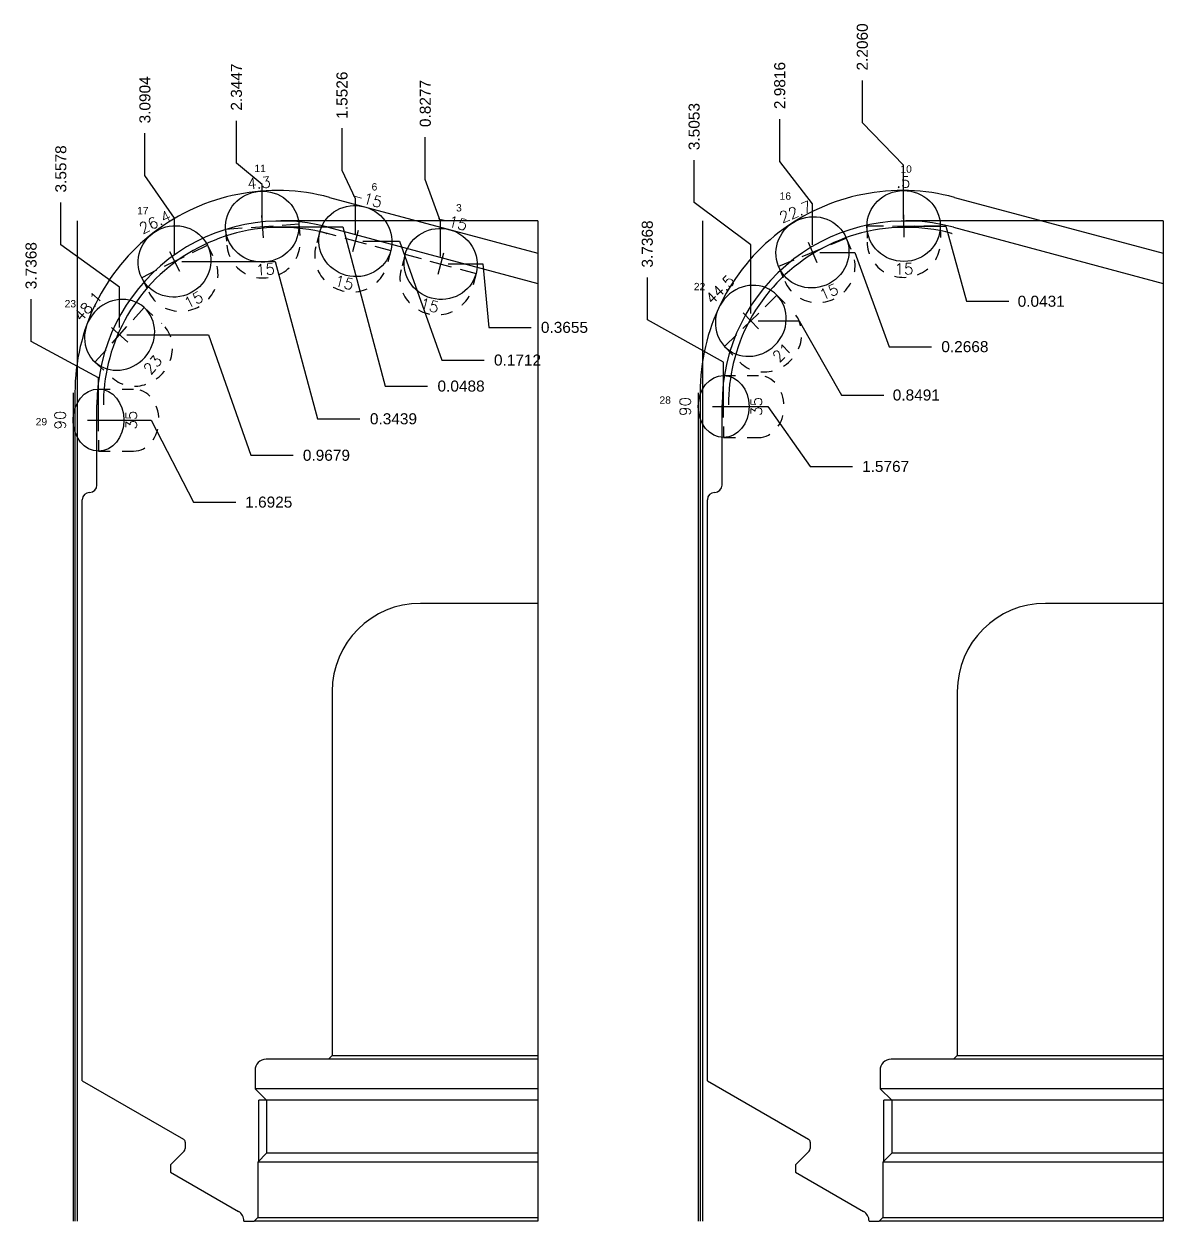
# Model space of a CAD drawing. Header units: inches. Extents: x 104.6 to 187.1, y -21.1 to -6.8.
# Drawn here: x 177.38 to 187.07, y -17.55 to -7.37 of the extents above; entities that cross this region are included whole.
import ezdxf
from ezdxf.enums import TextEntityAlignment as Align

# ---------------------------------------------------------------- set-up
doc = ezdxf.new("R2010")
doc.units = ezdxf.units.IN
doc.header["$MEASUREMENT"] = 0
doc.header["$PDMODE"] = 35
doc.linetypes.add('CENTER2', pattern=[1.125, 0.75, -0.125, 0.125, -0.125])
doc.linetypes.add('HIDDEN2', pattern=[0.1875, 0.125, -0.0625])
doc.layers.get('Defpoints').update_dxf_attribs({"color": 10})
doc.layers.add('Blade_5', color=7, linetype='Continuous', true_color=0x0066cc)
doc.layers.add('Blade_6', color=7, linetype='Continuous', true_color=0xc880f5)
doc.layers.add('CLine', color=5, linetype='CENTER2')
doc.styles.add('RomanS', font='romans')
doc.styles.get("Standard").update_dxf_attribs({"font": 'arial.ttf'})
doc.dimstyles.get("Standard").update_dxf_attribs({"dimtxt": 0.09375, "dimasz": 0.18, "dimexe": 0.18, "dimexo": 0.0625, "dimgap": 0.09, "dimtad": 0, "dimtih": 1, "dimtoh": 1, "dimdec": 4, "dimzin": 0, "dimdsep": 46, "dimtxsty": 'Standard', "dimcen": 0.09, "dimadec": 4, "dimazin": 0, "dimtfac": 1, "dimtdec": 4, "dimtofl": 0, "dimtmove": 0, "dimatfit": 3, "dimfxl": 1, "dimtolj": 1, "dimtzin": 0, "dimarcsym": 0})

# ---------------------------------------------------------------- blocks, each defined once
blk = doc.blocks.new('CMark')
at = {"layer": 'CLine'}
for p, q in [((-0.094, 0), (0.094, 0)), ((0, 0.094), (0, -0.094))]:
    blk.add_line(p, q, dxfattribs=at)
blk = doc.blocks.new('1613@15')
for p, q in [((-0.17, 0), (-0.312, 0)), ((0.171, 0), (0.312, 0))]:
    blk.add_line(p, q)
at = {"color": 8, "linetype": 'HIDDEN2', "ltscale": 0.5}
blk.add_line((-0.312, 0), (-0.312, -0.135), dxfattribs=at)
at = {"color": 8, "linetype": 'HIDDEN2', "ltscale": 0.5, "flags": 128}
blk.add_lwpolyline([(0.312, 0), (0.312, -0.135)], dxfattribs=at)
blk.add_ellipse((0, 0), major_axis=(-0.312, 0), ratio=0.965926, start_param=-3.141592653589793, end_param=3.141592653589793)
at = {"color": 8, "linetype": 'HIDDEN2', "ltscale": 0.5}
blk.add_ellipse((0, -0.135), major_axis=(-0.312, 0), ratio=0.965926, start_param=0, end_param=3.141593, dxfattribs=at)
blk.add_blockref('CMark', (0, 0))
at = {"style": 'RomanS'}
blk.add_text('15', height=0.094, dxfattribs=at).set_placement((0, -0.364), align=Align.MIDDLE_CENTER)
blk.add_attdef('ANG', text='', height=0.094, dxfattribs=at).set_placement((0, 0.298), align=Align.BOTTOM_CENTER)
blk = doc.blocks.new('1613@23')
for p, q in [((-0.17, 0), (-0.313, 0)), ((0.171, 0), (0.312, 0))]:
    blk.add_line(p, q)
at = {"color": 8, "linetype": 'HIDDEN2', "ltscale": 0.5}
blk.add_line((-0.313, 0), (-0.313, -0.203), dxfattribs=at)
at = {"color": 8, "linetype": 'HIDDEN2', "ltscale": 0.5, "flags": 128}
blk.add_lwpolyline([(0.312, 0), (0.312, -0.203)], dxfattribs=at)
blk.add_ellipse((0, 0), major_axis=(-0.312, 0), ratio=0.920512, start_param=3.141593, end_param=9.424778)
at = {"color": 8, "linetype": 'HIDDEN2', "ltscale": 0.5}
blk.add_ellipse((0, -0.203), major_axis=(-0.312, 0), ratio=0.920512, start_param=0, end_param=3.141593, dxfattribs=at)
blk.add_blockref('CMark', (0, 0))
at = {"style": 'RomanS'}
blk.add_text('23', height=0.094, dxfattribs=at).set_placement((-0.001, -0.379), align=Align.MIDDLE_CENTER)
blk.add_attdef('ANG', text='', height=0.094, dxfattribs=at).set_placement((0, 0.287), align=Align.BOTTOM_CENTER)
blk = doc.blocks.new('1313@35')
for p, q in [((-0.17, 0), (-0.265, 0)), ((0.171, 0), (0.264, 0))]:
    blk.add_line(p, q)
at = {"color": 8, "linetype": 'HIDDEN2', "ltscale": 0.5}
blk.add_line((-0.265, 0), (-0.265, -0.298), dxfattribs=at)
at = {"color": 8, "linetype": 'HIDDEN2', "ltscale": 0.5, "flags": 128}
blk.add_lwpolyline([(0.264, 0), (0.264, -0.298)], dxfattribs=at)
blk.add_ellipse((0, 0), major_axis=(0.264, 0), ratio=0.819152)
at = {"color": 8, "linetype": 'HIDDEN2', "ltscale": 0.5}
blk.add_ellipse((0, -0.298), major_axis=(0.264, 0), ratio=0.819152, start_param=3.141593, end_param=6.283185, dxfattribs=at)
blk.add_blockref('CMark', (0, 0))
at = {"style": 'RomanS'}
blk.add_text('35', height=0.094, dxfattribs=at).set_placement((0, -0.279), align=Align.MIDDLE_CENTER)
blk.add_attdef('ANG', text='', height=0.094, dxfattribs=at).set_placement((0, 0.251), align=Align.BOTTOM_CENTER)
blk = doc.blocks.new('1613@21')
for p, q in [((-0.17, 0), (-0.313, 0)), ((0.171, 0), (0.312, 0))]:
    blk.add_line(p, q)
at = {"color": 8, "linetype": 'HIDDEN2', "ltscale": 0.5}
blk.add_line((-0.313, 0), (-0.313, -0.186), dxfattribs=at)
at = {"color": 8, "linetype": 'HIDDEN2', "ltscale": 0.5, "flags": 128}
blk.add_lwpolyline([(0.312, 0), (0.312, -0.186)], dxfattribs=at)
blk.add_ellipse((0, 0), major_axis=(-0.312, 0), ratio=0.933568, start_param=3.141593, end_param=9.424778)
at = {"color": 8, "linetype": 'HIDDEN2', "ltscale": 0.5}
blk.add_ellipse((0, -0.186), major_axis=(-0.312, 0), ratio=0.933568, start_param=0, end_param=3.141593, dxfattribs=at)
blk.add_blockref('CMark', (0, 0))
at = {"style": 'RomanS'}
blk.add_text('21', height=0.094, dxfattribs=at).set_placement((0, -0.377), align=Align.MIDDLE_CENTER)
blk.add_attdef('ANG', text='', height=0.094, dxfattribs=at).set_placement((0, 0.298), align=Align.BOTTOM_CENTER)
blk = doc.blocks.new('*D239')
at = {"layer": 'Blade_5', "color": 0, "lineweight": -2, "transparency": 16777216}
for p, q in [((180.792, -8.694), (180.792, -8.334)), ((180.922, -9.052), (180.792, -8.694)), ((180.922, -9.35), (180.922, -9.052))]:
    blk.add_line(p, q, dxfattribs=at)
at = {"layer": 'Defpoints', "color": 0, "transparency": 16777216}
for p in [(180.792, -8.334), (181.75, -9.047), (180.922, -9.412)]:
    blk.add_point(p, dxfattribs=at)
at = {"layer": 'Blade_5', "color": 0, "transparency": 16777216, "insert": (180.792, -8.049), "char_height": 0.0938, "attachment_point": 5, "rotation": 90}
blk.add_mtext('\\A1;0.8277', dxfattribs=at)
blk = doc.blocks.new('*D240')
at = {"layer": 'Blade_5', "color": 0, "lineweight": -2, "transparency": 16777216}
for p, q in [((180.084, -8.618), (180.084, -8.258)), ((180.197, -8.858), (180.084, -8.618)), ((180.197, -9.156), (180.197, -8.858))]:
    blk.add_line(p, q, dxfattribs=at)
at = {"layer": 'Defpoints', "color": 0, "transparency": 16777216}
for p in [(180.084, -8.258), (181.75, -9.047), (180.197, -9.218)]:
    blk.add_point(p, dxfattribs=at)
at = {"layer": 'Blade_5', "color": 0, "transparency": 16777216, "insert": (180.084, -7.978), "char_height": 0.0938, "attachment_point": 5, "rotation": 90}
blk.add_mtext('\\A1;1.5526', dxfattribs=at)
blk = doc.blocks.new('*D241')
at = {"layer": 'Blade_5', "color": 0, "lineweight": -2, "transparency": 16777216}
for p, q in [((179.186, -8.555), (179.186, -8.195)), ((179.405, -8.736), (179.186, -8.555)), ((179.405, -9.033), (179.405, -8.736))]:
    blk.add_line(p, q, dxfattribs=at)
at = {"layer": 'Defpoints', "color": 0, "transparency": 16777216}
for p in [(179.186, -8.195), (181.75, -9.047), (179.405, -9.096)]:
    blk.add_point(p, dxfattribs=at)
at = {"layer": 'Blade_5', "color": 0, "transparency": 16777216, "insert": (179.186, -7.909), "char_height": 0.0938, "attachment_point": 5, "rotation": 90}
blk.add_mtext('\\A1;2.3447', dxfattribs=at)
blk = doc.blocks.new('*D242')
at = {"layer": 'Blade_5', "color": 0, "lineweight": -2, "transparency": 16777216}
for p, q in [((178.408, -8.662), (178.408, -8.302)), ((178.66, -9.022), (178.408, -8.662)), ((178.66, -9.328), (178.66, -9.022))]:
    blk.add_line(p, q, dxfattribs=at)
at = {"layer": 'Defpoints', "color": 0, "transparency": 16777216}
for p in [(178.408, -8.302), (181.75, -9.047), (178.66, -9.391)]:
    blk.add_point(p, dxfattribs=at)
at = {"layer": 'Blade_5', "color": 0, "transparency": 16777216, "insert": (178.408, -8.018), "char_height": 0.0938, "attachment_point": 5, "rotation": 90}
blk.add_mtext('\\A1;3.0904', dxfattribs=at)
blk = doc.blocks.new('*D243')
at = {"layer": 'Blade_5', "color": 0, "lineweight": -2, "transparency": 16777216}
for p, q in [((177.693, -9.25), (177.693, -8.89)), ((178.192, -9.61), (177.693, -9.25)), ((178.192, -9.952), (178.192, -9.61))]:
    blk.add_line(p, q, dxfattribs=at)
at = {"layer": 'Defpoints', "color": 0, "transparency": 16777216}
for p in [(177.693, -8.89), (181.75, -9.047), (178.192, -10.015)]:
    blk.add_point(p, dxfattribs=at)
at = {"layer": 'Blade_5', "color": 0, "transparency": 16777216, "insert": (177.693, -8.605), "char_height": 0.0938, "attachment_point": 5, "rotation": 90}
blk.add_mtext('\\A1;3.5578', dxfattribs=at)
blk = doc.blocks.new('*D244')
at = {"layer": 'Blade_5', "color": 0, "lineweight": -2, "transparency": 16777216}
for p, q in [((177.44, -10.072), (177.44, -9.712)), ((178.013, -10.379), (177.44, -10.072)), ((178.013, -10.677), (178.013, -10.379))]:
    blk.add_line(p, q, dxfattribs=at)
at = {"layer": 'Defpoints', "color": 0, "transparency": 16777216}
for p in [(181.75, -9.047), (177.44, -9.712), (178.013, -10.739)]:
    blk.add_point(p, dxfattribs=at)
at = {"layer": 'Blade_5', "color": 0, "transparency": 16777216, "insert": (177.44, -9.427), "char_height": 0.0938, "attachment_point": 5, "rotation": 90}
blk.add_mtext('\\A1;3.7368', dxfattribs=at)
blk = doc.blocks.new('*D245')
at = {"layer": 'Blade_5', "color": 0, "lineweight": -2, "transparency": 16777216}
for p, q in [((180.985, -9.412), (181.282, -9.412)), ((181.282, -9.412), (181.331, -9.952)), ((181.331, -9.952), (181.691, -9.952))]:
    blk.add_line(p, q, dxfattribs=at)
at = {"layer": 'Defpoints', "color": 0, "transparency": 16777216}
for p in [(181.75, -9.047), (180.922, -9.412), (181.691, -9.952)]:
    blk.add_point(p, dxfattribs=at)
at = {"layer": 'Blade_5', "color": 0, "transparency": 16777216, "insert": (181.975, -9.952), "char_height": 0.0938, "attachment_point": 5}
blk.add_mtext('\\A1;0.3655', dxfattribs=at)
blk = doc.blocks.new('*D246')
at = {"layer": 'Blade_5', "color": 0, "lineweight": -2, "transparency": 16777216}
for p, q in [((180.26, -9.218), (180.572, -9.218)), ((180.572, -9.218), (180.932, -10.23)), ((180.932, -10.23), (181.292, -10.23))]:
    blk.add_line(p, q, dxfattribs=at)
at = {"layer": 'Defpoints', "color": 0, "transparency": 16777216}
for p in [(181.75, -9.047), (180.197, -9.218), (181.292, -10.23)]:
    blk.add_point(p, dxfattribs=at)
at = {"layer": 'Blade_5', "color": 0, "transparency": 16777216, "insert": (181.576, -10.23), "char_height": 0.0938, "attachment_point": 5}
blk.add_mtext('\\A1;0.1712', dxfattribs=at)
blk = doc.blocks.new('*D247')
at = {"layer": 'Blade_5', "color": 0, "lineweight": -2, "transparency": 16777216}
for p, q in [((179.468, -9.096), (180.091, -9.096)), ((180.091, -9.096), (180.451, -10.451)), ((180.451, -10.451), (180.811, -10.451))]:
    blk.add_line(p, q, dxfattribs=at)
at = {"layer": 'Defpoints', "color": 0, "transparency": 16777216}
for p in [(181.75, -9.047), (179.405, -9.096), (180.811, -10.451)]:
    blk.add_point(p, dxfattribs=at)
at = {"layer": 'Blade_5', "color": 0, "transparency": 16777216, "insert": (181.096, -10.451), "char_height": 0.0938, "attachment_point": 5}
blk.add_mtext('\\A1;0.0488', dxfattribs=at)
blk = doc.blocks.new('*D248')
at = {"layer": 'Blade_5', "color": 0, "lineweight": -2, "transparency": 16777216}
for p, q in [((178.722, -9.391), (179.516, -9.391)), ((179.516, -9.391), (179.876, -10.729)), ((179.876, -10.729), (180.236, -10.729))]:
    blk.add_line(p, q, dxfattribs=at)
at = {"layer": 'Defpoints', "color": 0, "transparency": 16777216}
for p in [(181.75, -9.047), (178.66, -9.391), (180.236, -10.729)]:
    blk.add_point(p, dxfattribs=at)
at = {"layer": 'Blade_5', "color": 0, "transparency": 16777216, "insert": (180.521, -10.729), "char_height": 0.0938, "attachment_point": 5}
blk.add_mtext('\\A1;0.3439', dxfattribs=at)
blk = doc.blocks.new('*D249')
at = {"layer": 'Blade_5', "color": 0, "lineweight": -2, "transparency": 16777216}
for p, q in [((178.255, -10.015), (178.947, -10.015)), ((178.947, -10.015), (179.307, -11.039)), ((179.307, -11.039), (179.667, -11.039))]:
    blk.add_line(p, q, dxfattribs=at)
at = {"layer": 'Defpoints', "color": 0, "transparency": 16777216}
for p in [(181.75, -9.047), (178.192, -10.015), (179.667, -11.039)]:
    blk.add_point(p, dxfattribs=at)
at = {"layer": 'Blade_5', "color": 0, "transparency": 16777216, "insert": (179.951, -11.039), "char_height": 0.0938, "attachment_point": 5}
blk.add_mtext('\\A1;0.9679', dxfattribs=at)
blk = doc.blocks.new('*D251')
at = {"layer": 'Blade_6', "color": 0, "lineweight": -2, "transparency": 16777216}
for p, q in [((184.508, -8.213), (184.508, -7.853)), ((184.859, -8.573), (184.508, -8.213)), ((184.859, -9.028), (184.859, -8.573))]:
    blk.add_line(p, q, dxfattribs=at)
at = {"layer": 'Defpoints', "color": 0, "transparency": 16777216}
for p in [(184.508, -7.853), (187.065, -9.047), (184.859, -9.09)]:
    blk.add_point(p, dxfattribs=at)
at = {"layer": 'Blade_6', "color": 0, "transparency": 16777216, "insert": (184.508, -7.568), "char_height": 0.0938, "attachment_point": 5, "rotation": 90}
blk.add_mtext('\\A1;2.2060', dxfattribs=at)
blk = doc.blocks.new('*D252')
at = {"layer": 'Blade_6', "color": 0, "lineweight": -2, "transparency": 16777216}
for p, q in [((183.806, -8.542), (183.806, -8.182)), ((184.083, -8.902), (183.806, -8.542)), ((184.083, -9.251), (184.083, -8.902))]:
    blk.add_line(p, q, dxfattribs=at)
at = {"layer": 'Defpoints', "color": 0, "transparency": 16777216}
for p in [(183.806, -8.182), (187.065, -9.047), (184.083, -9.314)]:
    blk.add_point(p, dxfattribs=at)
at = {"layer": 'Blade_6', "color": 0, "transparency": 16777216, "insert": (183.806, -7.896), "char_height": 0.0938, "attachment_point": 5, "rotation": 90}
blk.add_mtext('\\A1;2.9816', dxfattribs=at)
blk = doc.blocks.new('*D253')
at = {"layer": 'Blade_6', "color": 0, "lineweight": -2, "transparency": 16777216}
for p, q in [((183.078, -8.889), (183.078, -8.529)), ((183.56, -9.249), (183.078, -8.889)), ((183.56, -9.834), (183.56, -9.249))]:
    blk.add_line(p, q, dxfattribs=at)
at = {"layer": 'Defpoints', "color": 0, "transparency": 16777216}
for p in [(183.078, -8.529), (187.065, -9.047), (183.56, -9.896)]:
    blk.add_point(p, dxfattribs=at)
at = {"layer": 'Blade_6', "color": 0, "transparency": 16777216, "insert": (183.078, -8.245), "char_height": 0.0938, "attachment_point": 5, "rotation": 90}
blk.add_mtext('\\A1;3.5053', dxfattribs=at)
blk = doc.blocks.new('*D254')
at = {"layer": 'Blade_6', "color": 0, "lineweight": -2, "transparency": 16777216}
for p, q in [((182.68, -9.888), (182.68, -9.528)), ((183.328, -10.248), (182.68, -9.888)), ((183.328, -10.561), (183.328, -10.248))]:
    blk.add_line(p, q, dxfattribs=at)
at = {"layer": 'Defpoints', "color": 0, "transparency": 16777216}
for p in [(187.065, -9.047), (182.68, -9.528), (183.328, -10.624)]:
    blk.add_point(p, dxfattribs=at)
at = {"layer": 'Blade_6', "color": 0, "transparency": 16777216, "insert": (182.68, -9.243), "char_height": 0.0938, "attachment_point": 5, "rotation": 90}
blk.add_mtext('\\A1;3.7368', dxfattribs=at)
blk = doc.blocks.new('*D255')
at = {"layer": 'Blade_6', "color": 0, "lineweight": -2, "transparency": 16777216}
for p, q in [((184.922, -9.09), (185.219, -9.09)), ((185.219, -9.09), (185.394, -9.73)), ((185.394, -9.73), (185.754, -9.73))]:
    blk.add_line(p, q, dxfattribs=at)
at = {"layer": 'Defpoints', "color": 0, "transparency": 16777216}
for p in [(187.065, -9.047), (184.859, -9.09), (185.754, -9.73)]:
    blk.add_point(p, dxfattribs=at)
at = {"layer": 'Blade_6', "color": 0, "transparency": 16777216, "insert": (186.029, -9.73), "char_height": 0.0938, "attachment_point": 5}
blk.add_mtext('\\A1;0.0431', dxfattribs=at)
blk = doc.blocks.new('*D256')
at = {"layer": 'Blade_6', "color": 0, "lineweight": -2, "transparency": 16777216}
for p, q in [((184.146, -9.314), (184.443, -9.314)), ((184.443, -9.314), (184.736, -10.116)), ((184.736, -10.116), (185.096, -10.116))]:
    blk.add_line(p, q, dxfattribs=at)
at = {"layer": 'Defpoints', "color": 0, "transparency": 16777216}
for p in [(187.065, -9.047), (184.083, -9.314), (185.096, -10.116)]:
    blk.add_point(p, dxfattribs=at)
at = {"layer": 'Blade_6', "color": 0, "transparency": 16777216, "insert": (185.38, -10.116), "char_height": 0.0938, "attachment_point": 5}
blk.add_mtext('\\A1;0.2668', dxfattribs=at)
blk = doc.blocks.new('*D257')
at = {"layer": 'Blade_6', "color": 0, "lineweight": -2, "transparency": 16777216}
for p, q in [((183.622, -9.896), (183.971, -9.896)), ((183.971, -9.896), (184.331, -10.527)), ((184.331, -10.527), (184.691, -10.527))]:
    blk.add_line(p, q, dxfattribs=at)
at = {"layer": 'Defpoints', "color": 0, "transparency": 16777216}
for p in [(187.065, -9.047), (183.56, -9.896), (184.691, -10.527)]:
    blk.add_point(p, dxfattribs=at)
at = {"layer": 'Blade_6', "color": 0, "transparency": 16777216, "insert": (184.967, -10.527), "char_height": 0.0938, "attachment_point": 5}
blk.add_mtext('\\A1;0.8491', dxfattribs=at)
blk = doc.blocks.new('*D258')
at = {"layer": 'Blade_6', "color": 0, "lineweight": -2, "transparency": 16777216}
for p, q in [((183.391, -10.624), (183.705, -10.624)), ((183.705, -10.624), (184.065, -11.134)), ((184.065, -11.134), (184.425, -11.134))]:
    blk.add_line(p, q, dxfattribs=at)
at = {"layer": 'Defpoints', "color": 0, "transparency": 16777216}
for p in [(187.065, -9.047), (183.328, -10.624), (184.425, -11.134)]:
    blk.add_point(p, dxfattribs=at)
at = {"layer": 'Blade_6', "color": 0, "transparency": 16777216, "insert": (184.706, -11.134), "char_height": 0.0938, "attachment_point": 5}
blk.add_mtext('\\A1;1.5767', dxfattribs=at)

msp = doc.modelspace()

# ---------------------------------------------------------------- linework, layer by layer
at = {"color": 5}
for p, q in [((179.97762, -8.8468), (181.74995, -9.32169)), ((185.29273, -8.8468), (187.06506, -9.32169)), ((177.79645, -10.50819), (177.79645, -17.54696)), ((177.81245, -10.50819), (177.81245, -17.54696)), ((183.11156, -10.50819), (183.11156, -17.54696)), ((183.12756, -10.50819), (183.12756, -17.54696))]:
    msp.add_line(p, q, dxfattribs=at)
for p, q in [((177.83245, -9.04696), (177.83245, -17.54696)), ((181.74995, -9.04696), (179.56245, -9.04696)), ((181.74995, -9.04696), (181.74995, -17.54696)), ((183.14756, -9.04696), (183.14756, -17.54696)), ((187.06506, -9.04696), (184.87756, -9.04696)), ((187.06506, -9.04696), (187.06506, -17.54696)), ((179.96685, -9.1002), (181.74995, -9.57798)), ((185.28196, -9.1002), (187.06506, -9.57798)), ((177.99995, -11.29178), (177.99995, -10.60946)), ((183.31506, -11.29178), (183.31506, -10.60946)), ((177.87495, -16.35428), (177.87495, -11.41678)), ((183.19006, -16.35428), (183.19006, -11.41678)), ((181.74995, -12.29696), (180.74995, -12.29696)), ((187.06506, -12.29696), (186.06506, -12.29696)), ((179.99995, -13.04696), (179.99995, -16.14071)), ((185.31506, -13.04696), (185.31506, -16.14071)), ((179.9687, -16.17196), (179.43745, -16.17196)), ((179.99995, -16.14071), (179.9687, -16.17196)), ((181.74995, -16.17196), (179.9687, -16.17196)), ((179.99995, -16.14071), (181.74995, -16.14071)), ((185.28381, -16.17196), (184.75256, -16.17196)), ((185.31506, -16.14071), (185.28381, -16.17196)), ((187.06506, -16.17196), (185.28381, -16.17196)), ((185.31506, -16.14071), (187.06506, -16.14071)), ((179.3437, -16.26571), (179.3437, -16.42196)), ((184.65881, -16.26571), (184.65881, -16.42196)), ((177.87495, -16.35428), (178.73432, -16.85044)), ((183.19006, -16.35428), (184.04943, -16.85044)), ((181.74995, -16.42196), (179.3437, -16.42196)), ((179.3437, -16.42196), (179.4426, -16.52086)), ((187.06506, -16.42196), (184.65881, -16.42196)), ((184.65881, -16.42196), (184.75771, -16.52086)), ((179.4426, -16.52086), (179.37495, -16.52086)), ((179.37495, -17.03876), (179.37495, -16.52086)), ((181.74995, -16.52086), (179.4426, -16.52086)), ((179.4426, -16.52086), (179.4426, -16.97111)), ((184.75771, -16.52086), (184.69006, -16.52086)), ((184.69006, -17.03876), (184.69006, -16.52086)), ((187.06506, -16.52086), (184.75771, -16.52086)), ((184.75771, -16.52086), (184.75771, -16.97111)), ((178.74995, -16.8775), (178.74995, -16.93154)), ((184.06506, -16.8775), (184.06506, -16.93154)), ((178.7408, -16.95364), (178.62495, -17.06949)), ((179.4426, -16.97111), (179.36675, -17.04696)), ((181.74995, -16.97111), (179.4426, -16.97111)), ((184.0559, -16.95364), (183.94006, -17.06949)), ((184.75771, -16.97111), (184.68186, -17.04696)), ((187.06506, -16.97111), (184.75771, -16.97111)), ((178.62495, -17.06949), (178.62495, -17.13199)), ((181.74995, -17.04696), (179.36675, -17.04696)), ((179.36675, -17.04696), (179.36675, -17.51571)), ((183.94006, -17.06949), (183.94006, -17.13199)), ((187.06506, -17.04696), (184.68186, -17.04696)), ((184.68186, -17.04696), (184.68186, -17.51571)), ((178.62495, -17.13199), (179.20307, -17.46577)), ((183.94006, -17.13199), (184.51818, -17.46577)), ((179.24995, -17.54696), (179.3355, -17.54696)), ((179.36675, -17.51571), (179.3355, -17.54696)), ((181.74995, -17.54696), (179.3355, -17.54696)), ((179.36675, -17.51571), (181.74995, -17.51571)), ((184.56506, -17.54696), (184.65061, -17.54696)), ((184.68186, -17.51571), (184.65061, -17.54696)), ((187.06506, -17.54696), (184.65061, -17.54696)), ((184.68186, -17.51571), (187.06506, -17.51571))]:
    msp.add_line(p, q)
at = {"color": 1}
for p, q in [((179.9528, -9.15265), (179.9557, -9.15343)), ((185.26791, -9.15265), (185.27081, -9.15343))]:
    msp.add_line(p, q, dxfattribs=at)
at = {"color": 5}
for centre in [(179.53245, -10.50819), (184.84756, -10.50819)]:
    msp.add_arc(centre, 1.72, 75, 180, dxfattribs=at)
for centre, radius, start, end in [((179.56245, -10.60946), 1.5625, 75, 180), ((184.87756, -10.60946), 1.5625, 75, 180), ((177.93745, -11.29178), 0.0625, 270, 0), ((183.25256, -11.29178), 0.0625, 270, 0), ((177.93745, -11.41678), 0.0625, 90, 180), ((183.25256, -11.41678), 0.0625, 90, 180), ((180.74995, -13.04696), 0.75, 90, 180), ((186.06506, -13.04696), 0.75, 90, 180), ((179.43745, -16.26571), 0.09375, 90, 180), ((184.75256, -16.26571), 0.09375, 90, 180), ((178.7187, -16.8775), 0.03125, 0, 60), ((184.03381, -16.8775), 0.03125, 0, 60), ((178.7187, -16.93154), 0.03125, 315, 0), ((184.03381, -16.93154), 0.03125, 315, 0), ((179.1562, -17.54696), 0.09375, 0, 60), ((184.47131, -17.54696), 0.09375, 0, 60)]:
    msp.add_arc(centre, radius, start, end)
at = {"color": 1}
for centre, start, end in [((179.56245, -10.60946), 75, 106.391893), ((184.87756, -10.60946), 75, 106.391893), ((179.56245, -10.60946), 106.391893, 136.598053), ((184.87756, -10.60946), 106.391893, 136.598053), ((179.56245, -10.60946), 136.598053, 166.546145), ((184.87756, -10.60946), 136.598053, 166.546145), ((179.56245, -10.60946), 166.546145, 180), ((184.87756, -10.60946), 166.546145, 180)]:
    msp.add_arc(centre, 1.5082, start, end, dxfattribs=at)

# ---------------------------------------------------------------- block references
at = {"layer": 'Blade_5'}
for name, p, rotation, values in [('1613@15', (179.40528, -9.09574), 4.300000000000002, {'ANG': '4.3'}), ('1613@15', (180.19734, -9.21818), 345, {'ANG': '-15'}), ('1613@15', (178.65952, -9.39083), 26.4, {'ANG': '26.4'}), ('1613@15', (180.92228, -9.41242), 345, {'ANG': '-15'}), ('1613@23', (178.19213, -10.01481), 48.10000000000001, {'ANG': '48.1'}), ('1313@35', (178.01311, -10.73944), 90, {'ANG': '90'})]:
    msp.add_blockref(name, p, dxfattribs=dict(at, rotation=rotation)).add_auto_attribs(values)
at = {"layer": 'Blade_6'}
for name, p, rotation, values in [('1613@15', (184.8591, -9.09004), 0.5, {'ANG': '.5'}), ('1613@15', (184.08347, -9.31372), 22.7, {'ANG': '22.7'}), ('1613@21', (183.55972, -9.89608), 44.5, {'ANG': '44.5'}), ('1313@35', (183.32822, -10.62363), 90, {'ANG': '90'})]:
    msp.add_blockref(name, p, dxfattribs=dict(at, rotation=rotation)).add_auto_attribs(values)

# ---------------------------------------------------------------- texts
at = {"layer": 'Blade_5', "char_height": 0.0625, "attachment_point": 1}
for s, insert in [('11', (179.33837, -8.56911)), ('6', (180.33507, -8.72568)), ('17', (178.34093, -8.92838)), ('3', (181.05356, -8.90385)), ('23', (177.72508, -9.71933)), ('29', (177.47871, -10.72161))]:
    msp.add_mtext_dynamic_manual_height_columns(s, width=0.1696443, gutter_width=0.3125, heights=[0], dxfattribs=dict(at, insert=insert))
at = {"layer": 'Blade_6', "char_height": 0.0625, "attachment_point": 1}
for s, insert in [('10', (184.83175, -8.57451)), ('16', (183.8046, -8.80421)), ('22', (183.0753, -9.57356)), ('28', (182.78302, -10.53805))]:
    msp.add_mtext_dynamic_manual_height_columns(s, width=0.1696443, gutter_width=0.3125, heights=[0], dxfattribs=dict(at, insert=insert))

# ---------------------------------------------------------------- dimensions: what is measured, and where the dimension line sits
at = {"layer": 'Blade_5'}
for feature_location, offset, dtype, origin, picture, middle in [((179.40528, -9.09574), (-0.2193, 0.90111), 1, (181.74995, -9.04696), '*D241', (179.18598, -7.90923)), ((178.65952, -9.39083), (-0.25146, 1.08875), 1, (181.74995, -9.04696), '*D242', (178.40806, -8.01771)), ((180.19734, -9.21818), (-0.11328, 0.96034), 1, (181.74995, -9.04696), '*D240', (180.08407, -7.97768)), ((180.92228, -9.41242), (-0.12986, 1.07874), 1, (181.74995, -9.04696), '*D239', (180.79241, -8.04909)), ((178.19213, -10.01481), (-0.49874, 1.1249), 1, (181.74995, -9.04696), '*D243', (177.69339, -8.60525)), ((178.01311, -10.73944), (-0.57271, 1.02782), 1, (181.74995, -9.04696), '*D244', (177.4404, -9.42695)), ((178.1921271, -10.0148099), (1.4745175, -1.0241609), 0, (181.7499484, -9.0469596), '*D249', (179.951339, -11.0389707)), ((178.65952, -9.39083), (1.57633, -1.33842), 0, (181.74995, -9.04696), '*D248', (180.52055, -10.72925)), ((179.40528, -9.09574), (1.40611, -1.3554), 0, (181.74995, -9.04696), '*D247', (181.09608, -10.45114)), ((180.19734, -9.21818), (1.09471, -1.01174), 0, (181.74995, -9.04696), '*D246', (181.57617, -10.22991)), ((180.92228, -9.41242), (0.76822, -0.53938), 0, (181.74995, -9.04696), '*D245', (181.97545, -9.9518))]:
    dim = msp.add_ordinate_dim(feature_location=feature_location, offset=offset, dtype=dtype, origin=origin, dimstyle='Standard', dxfattribs=at)
    dim.commit()
    dim.dimension.update_dxf_attribs({"geometry": picture, "text_midpoint": middle})
msp.add_ordinate_dim(feature_location=(178.01311, -10.73944), offset=(1.16654, -0.69774), dtype=0, origin=(181.74995, -9.04696), dimstyle='Standard', dxfattribs=at).render()
at = {"layer": 'Blade_6'}
for feature_location, offset, dtype, picture, middle in [((184.8591, -9.09004), (-0.35152, 1.23693), 1, '*D251', (184.50758, -7.56787)), ((184.08347, -9.31372), (-0.27791, 1.13193), 1, '*D252', (183.80556, -7.89643)), ((183.55972, -9.89608), (-0.48148, 1.36664), 1, '*D253', (183.07823, -8.24487)), ((183.32822, -10.62363), (-0.64843, 1.09552), 1, '*D254', (182.67979, -9.24345)), ((183.32822, -10.62363), (1.09714, -0.50995), 0, '*D258', (184.70555, -11.13359)), ((183.55972, -9.89608), (1.13128, -0.63072), 0, '*D257', (184.96654, -10.52679)), ((184.08347, -9.31372), (1.0123, -0.80223), 0, '*D256', (185.38046, -10.11594)), ((184.8591, -9.09004), (0.89442, -0.64034), 0, '*D255', (186.02907, -9.73038))]:
    dim = msp.add_ordinate_dim(feature_location=feature_location, offset=offset, dtype=dtype, origin=(187.06506, -9.04696), dimstyle='Standard', dxfattribs=at)
    dim.commit()
    dim.dimension.update_dxf_attribs({"geometry": picture, "text_midpoint": middle})

doc.saveas('drawing.dxf')
